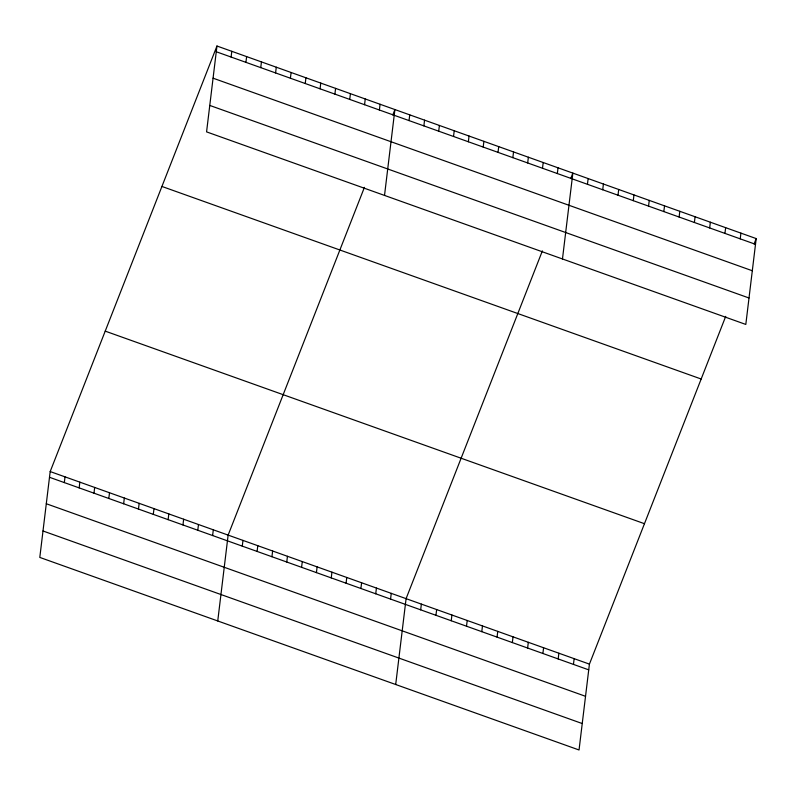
<?xml version="1.0" encoding="UTF-8"?>
<svg xmlns="http://www.w3.org/2000/svg" width="796" height="796" viewBox="0 0 796 796"><rect width="100%" height="100%" fill="white"/><g stroke="black" fill="none" stroke-linecap="round" stroke-linejoin="round"><path stroke-width="1.19" d="M216.96 46.019L206.572 131.877L745.812 324.44L756.2 238.581L216.96 46.019L50.188 471.56L39.8 557.419L579.04 749.981L589.428 664.123L725.723 316.36M64.327 482.595L65.023 476.864M79.152 487.888L79.849 482.157M93.988 493.182L94.674 487.45M108.813 498.475L109.51 492.744M123.639 503.769L124.335 498.047M138.474 509.072L139.161 503.341M153.3 514.365L153.996 508.634M168.125 519.659L168.822 513.927M231.099 57.043L231.795 51.312M182.961 524.952L183.647 519.221M245.924 62.337L246.621 56.606M197.786 530.255L198.483 524.524M260.76 67.63L261.446 61.909M212.612 535.549L213.308 529.818M275.585 72.933L276.282 67.202M217.746 620.97L228.134 535.111L364.429 187.339M290.411 78.227L291.107 72.496M242.273 546.136L242.969 540.404M305.246 83.52L305.933 77.789M257.098 551.429L257.795 545.698M320.072 88.814L320.768 83.082M271.934 556.732L272.63 551.001M334.897 94.117L335.594 88.386M286.759 562.026L287.455 556.295M349.733 99.41L350.419 93.679M301.594 567.319L302.281 561.588M364.558 104.704L365.255 98.973M316.42 572.613L317.116 566.881M379.384 109.997L380.08 104.266M331.245 577.906L331.942 572.175M384.518 195.418L394.906 109.559L392.796 114.962M346.081 583.209L346.767 577.478M409.045 120.594L409.741 114.863M360.906 588.503L361.603 582.772M423.87 125.887L424.566 120.156M375.732 593.796L376.428 588.065M438.705 131.181L439.402 125.45M390.567 599.09L391.254 593.358M453.531 136.474L454.227 130.743M395.702 684.51L406.089 598.652L542.375 250.889M468.366 141.768L469.053 136.036M420.676 609.845L421.363 604.114M483.192 147.071L483.888 141.34M435.949 615.298L436.646 609.567M498.017 152.364L498.714 146.633M451.233 620.751L451.919 615.019M512.853 157.658L513.539 151.927M466.506 626.213L467.202 620.482M527.678 162.951L528.375 157.22M481.789 631.666L482.475 625.935M542.504 168.245L543.2 162.513M497.062 637.118L497.759 631.387M557.339 173.548L558.026 167.817M512.345 642.581L513.032 636.85M562.473 258.959L572.861 173.11L570.742 178.513M527.619 648.034L528.315 642.302M587.448 184.294L588.135 178.563M542.902 653.486L543.588 647.755M602.721 189.756L603.418 184.025M558.175 658.949L558.872 653.217M618.004 195.209L618.691 189.478M573.458 664.401L574.145 658.67M633.278 200.662L633.974 194.93M648.561 206.124L649.247 200.393M663.834 211.577L664.531 205.846M679.117 217.029L679.804 211.298M694.391 222.492L695.087 216.761M709.674 227.945L710.36 222.213M724.947 233.397L725.644 227.666M740.23 238.86L740.917 233.129M754.081 243.984L756.2 238.581M216.263 51.75L755.503 244.312M213.069 78.187L752.31 270.749M209.776 105.43L749.006 297.993M161.926 186.453L701.167 379.015M105.221 331.136L644.462 523.698M50.188 471.56L589.428 664.123M49.491 477.292L588.732 669.854M46.297 503.739L585.538 696.301M43.004 530.982L582.234 723.544"/></g></svg>
